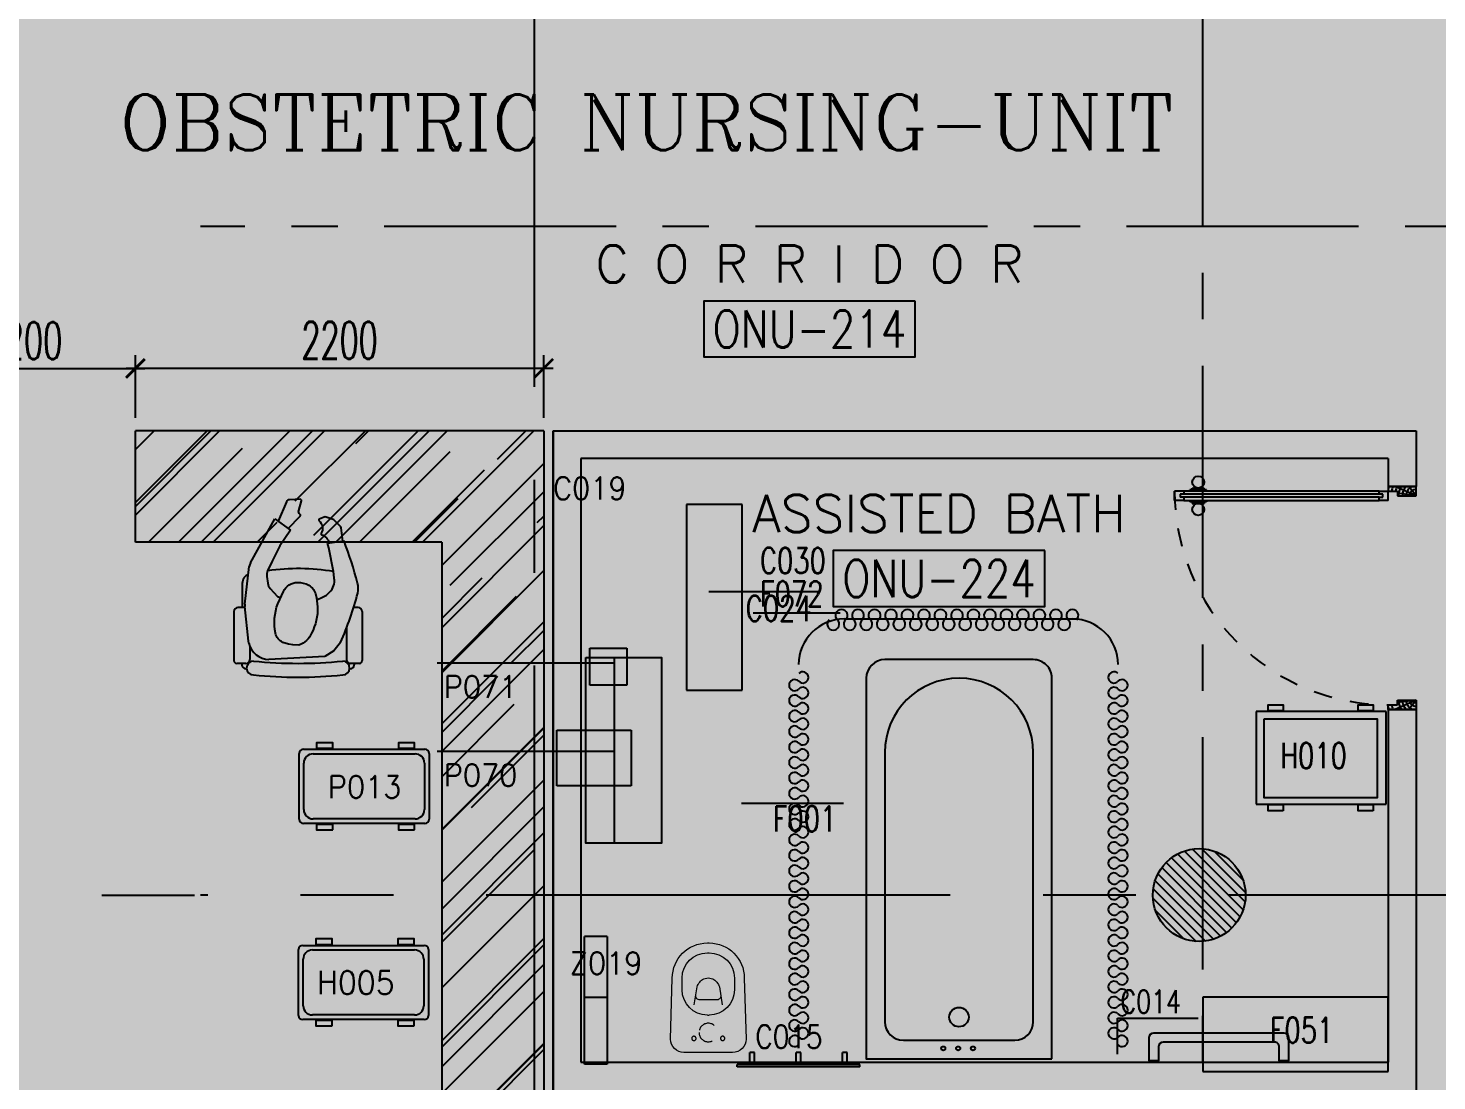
# Model space of a CAD drawing. Extents: x 88852.7 to 88945.7, y 39921.6 to 40001.1.
# Drawn here: x 88876.04 to 88883.63, y 39941.88 to 39947.55 of the extents above; entities that cross this region are included whole.
import ezdxf
from ezdxf.enums import TextEntityAlignment as Align

# ---------------------------------------------------------------- set-up
doc = ezdxf.new("R2010")
doc.units = 0
doc.header["$MEASUREMENT"] = 0
doc.header["$PDMODE"] = 34
for name, pattern in [('CENTER', [2, 1.25, -0.25, 0.25, -0.25]), ('CENTERX2', [4, 2.5, -0.5, 0.5, -0.5]), ('HIDDEN', [0.375, 0.25, -0.125]), ('HIDDEN2', [0.1875, 0.125, -0.0625])]:
    doc.linetypes.add(name, pattern=pattern)
doc.layers.get('0').update_dxf_attribs({"linetype": 'CONTINUOUS'})
doc.layers.get('DEFPOINTS').update_dxf_attribs({"linetype": 'CONTINUOUS'})
for name, color, linetype in [('A-FUR-ACCES', 11, 'CONTINUOUS'), ('A-TEXT', 7, 'CONTINUOUS'), ('AX-DIM', 4, 'CONTINUOUS'), ('AXES', 11, 'CENTERX2'), ('AXES1', 11, 'CENTER'), ('COUNTER', 3, 'CONTINUOUS'), ('DOOR', 7, 'CONTINUOUS'), ('FIX', 3, 'CONTINUOUS'), ('HAT', 8, 'CONTINUOUS'), ('MEDICAL', 4, 'CONTINUOUS'), ('NON-MEDICAL', 4, 'CONTINUOUS'), ('RM-BOX', 4, 'CONTINUOUS'), ('RM-NAME', 2, 'CONTINUOUS'), ('RM-NO', 2, 'CONTINUOUS'), ('WALL', 4, 'CONTINUOUS')]:
    doc.layers.add(name, color=color, linetype=linetype)
doc.styles.add('ROMANC', font='romanc', dxfattribs={"height": 0.1})
doc.styles.add('ROMANS', font='ROMANS.shx', dxfattribs={"width": 0.6})
doc.dimstyles.new('DIM-OUT', dxfattribs={"dimscale": 0, "dimtxt": 0.24, "dimasz": 0.08, "dimexe": 0.02, "dimexo": 0.02, "dimgap": 0.05, "dimtad": 1, "dimdec": 0, "dimlfac": 1000, "dimzin": 0, "dimdsep": 46, "dimtxsty": 'ROMANS', "dimblk1": 'ARCHTICK', "dimblk2": 'ARCHTICK', "dimsah": 1, "dimcen": 0.01, "dimdle": 0.08, "dimclrd": 4, "dimclre": 4, "dimclrt": 2, "dimadec": 0, "dimazin": 0, "dimtp": 2, "dimtm": 2, "dimtfac": 0.1142857142857143, "dimtdec": 0, "dimtix": 1, "dimtmove": 2, "dimatfit": 3, "dimldrblk": 'ARCHTICK', "dimfxl": 0, "dimtolj": 1, "dimtzin": 0, "dimarcsym": 0})
doc.dimstyles.new('STANDARD in', dxfattribs={"dimtxt": 0.2, "dimasz": 0.1, "dimexe": 0.07, "dimexo": 0.07, "dimgap": 0.05, "dimtad": 1, "dimdec": 0, "dimlfac": 1000, "dimzin": 0, "dimdsep": 46, "dimtxsty": 'ROMANS', "dimblk": 'ARCHTICK', "dimcen": 0.05, "dimdle": 0.05, "dimclrd": 4, "dimclre": 4, "dimclrt": 2, "dimadec": 0, "dimazin": 0, "dimtfac": 1, "dimtdec": 0, "dimtmove": 2, "dimatfit": 3, "dimldrblk": 'ARCHTICK', "dimfxl": 0, "dimtolj": 1, "dimtzin": 0, "dimarcsym": 0})

# ---------------------------------------------------------------- blocks, each defined once
blk = doc.blocks.new('WC1')
at = {"layer": 'FIX', "lineweight": 20}
for p, q in [((-210.0000000029686, 203.8204326368286), (-537.9999999286665, 193.8204326393316)), ((-474.9999999413558, 140.8204326525447), (-537.9999999286665, 140.8204326525447)), ((-137.0000000270957, 0.001240427664015442), (-137.0000000270957, 130.8204326531268)), ((-726.9999998800631, 4.820432680658996), (-726.9999998800631, -4.817951825360069)), ((-673.9999998932763, 4.820432681706734), (-673.9999998932763, -4.817951825360069)), ((-533.6865895071242, 24.24526864886866), (-539.5413532511157, 0.001240431301994249)), ((-539.5413532511157, 0.001240431301994249), (-533.6865895071242, -24.24278778629377)), ((-394.8190632529149, 75.68691823486006), (-490.3663137184049, 60.12952448159922)), ((-338.999999976746, 4.820432680950034), (-338.999999976746, -4.817951826087665)), ((-137.0000000270957, -130.8179517899407), (-137.0000000270957, 0.001240427664015442)), ((-490.3663137184049, -60.12704361174838), (-394.8190632529149, -75.6844373869535)), ((-537.9999999286665, -140.8179517899407), (-474.9999999413558, -140.8179517899407)), ((-537.9999999286665, -193.8179517767567), (-210.0000000029395, -203.8179517742537)), ((-213.1572988978296, -203.8179517742828), (-210.0000000035507, -203.8179517742828))]:
    blk.add_line(p, q, dxfattribs=at)
at = {"layer": 'FIX', "linetype": 'Continuous', "lineweight": 20}
blk.add_line((-420.1086438769998, -47.34975640615448), (-420.4314501879271, 44.6286713128502), dxfattribs=at)
at = {"layer": 'FIX', "linetype": 'HIDDEN', "lineweight": 20, "ltscale": 0.05}
for centre in [(-213.1572988978296, 77.50124041197705), (-213.1572988978296, -77.49875954940217)]:
    blk.add_circle(centre, 11.63803426258817, dxfattribs=at)
at = {"layer": 'FIX', "linetype": 'HIDDEN2', "lineweight": 20, "ltscale": 0.3}
blk.add_circle((-245, 0), 49.81065704648448, dxfattribs=at)
at = {"layer": 'FIX', "lineweight": 20}
for centre, radius, start, end in [((-537.9999999250576, 4.820432684326079), 188.9999999550255, 90.00000000166753, 180.0000000016675), ((-210.0000000088476, 130.8204326550767), 72.9999999817519, 359.9999999983325, 89.99999999833247), ((-537.9999999255524, 4.820432684820844), 135.999999967722, 90.00000000166753, 180.0000000016675), ((-474.999999944499, 4.820432684820844), 135.999999967722, 359.9999999983325, 89.99999999833247), ((-473.0448338629503, -6.857746605353896), 68.15291692588886, 128.9241670934087, 152.846818088903), ((-464.3609761304397, -17.61048578153714), 81.97430560104621, 108.4959527768842, 128.924167104086), ((-537.9999999286665, -4.817951825360069), 188.9999999513875, 180, 270), ((-537.9999999286665, -4.817951825360069), 135.9999999645952, 180, 270), ((-473.0448338628339, 6.860227468045196), 68.15291692606822, 207.1531819110969, 231.0758329065913), ((-464.3609761507541, 17.61296664757538), 81.97430559098913, 231.0758329089363, 251.504047235508), ((-474.9999999413558, -4.817951825360069), 135.9999999645952, 270, 0), ((-210.0000000074942, -130.8179517938843), 72.99999998039857, 270.0000000033351, 2.918171642461503e-09)]:
    blk.add_arc(centre, radius, start, end, dxfattribs=at)
at = {"layer": 'FIX', "linetype": 'Continuous', "lineweight": 20}
for centre, start, end in [((-442.6786698182405, 45.53535193303833), 357.6662144383911, 91.61214824291638), ((-442.3558635072841, -45.58543171666679), 268.3878517570836, 2.333785561608914)]:
    blk.add_arc(centre, 22.26568775101992, start, end, dxfattribs=at)
blk = doc.blocks.new('DOOR100')
at = {"layer": 'DOOR', "color": 0, "linetype": 'ByBlock'}
for p, q in [((-76.05026414147142, 1251.086443322136), (-76.05026414094755, 1301.086443322165)), ((-76.05026414145686, 1301.086443322136), (-26.05026414145686, 1301.086443322136)), ((-26.05026414145686, 1301.086443322136), (-76.05026414145686, 1301.086443322136)), ((-26.05026414147142, 1251.086443322136), (-26.05026414145686, 1301.086443322136)), ((-83.25026414151216, 1128.728900543538), (-83.25026414151216, 1218.728900543538)), ((-76.05026414147142, 1218.728900543538), (-83.25026414151216, 1218.728900543538)), ((-59.05026414145686, 1251.086443322136), (-76.05026414147142, 1251.086443322136)), ((-59.05026414145686, 1251.086443322136), (-59.05026414145686, 1271.086443322136)), ((-43.05026414145686, 1271.086443322136), (-59.05026414145686, 1271.086443322136)), ((-43.05026414144231, 1251.086443322136), (-43.05026414144231, 1271.086443322136)), ((-26.05026414147142, 1251.086443322136), (-43.05026414144231, 1251.086443322136)), ((-26.05026414145686, 1218.728900543538), (-18.85026414141612, 1218.728900543538)), ((-18.85026414141612, 1128.728900543538), (-18.85026414141612, 1218.728900543538)), ((-92.25026414151216, 1206.128900543532), (-92.25026414151216, 1141.328900543544)), ((-83.25026414151216, 1206.128900543532), (-92.25026414151216, 1206.128900543532)), ((-83.25026414151216, 1141.328900543544), (-92.25026414151216, 1141.328900543544)), ((-83.25026414151216, 1206.128900543532), (-83.25026414151216, 1141.328900543544)), ((-18.85026414141612, 1206.128900543532), (-18.85026414141612, 1141.328900543544)), ((-18.85026414141612, 1206.128900543532), (-9.850264141416119, 1206.128900543532)), ((-18.85026414141612, 1141.328900543544), (-9.850264141416119, 1141.328900543544)), ((-9.850264141416119, 1206.128900543532), (-9.850264141416119, 1141.328900543544)), ((-76.05026414147142, 1128.728900543538), (-83.25026414151216, 1128.728900543538)), ((-26.05026414145686, 1128.728900543538), (-18.85026414141612, 1128.728900543538)), ((-76.0502641411731, 200), (-59.0502641411731, 200)), ((-76.0502641411731, 150), (-76.0502641411731, 200)), ((-59.0502641411731, 200), (-59.0502641411731, 180)), ((-59.0502641411731, 180), (-43.0502641411731, 180)), ((-43.0502641411731, 200), (-26.0502641411731, 200)), ((-43.0502641411731, 180), (-43.0502641411731, 200)), ((-26.0502641411731, 200), (-26.0502641411731, 150)), ((-1201.050264141173, 0), (-1201.050264141173, 150)), ((-1201.050264141173, 150), (-1176.050264141173, 150)), ((-1201.050264141173, 150), (-1201.050264141173, 0)), ((-1176.050264141173, 150), (-1176.050264141173, 100)), ((-1176.050264141173, 100), (-1151.050264141173, 100)), ((-1151.050264141173, 100), (-1151.050264141173, 0)), ((-76.0502641411731, 150), (-26.0502641411731, 150)), ((-51.0502641411731, 100), (-51.0502641411731, 0)), ((-26.0502641411731, 100), (-51.0502641411731, 100)), ((-1.050264141173102, 150), (-26.0502641411731, 150)), ((-26.0502641411731, 150), (-26.0502641411731, 100)), ((-1.050264141173102, 150), (-1.050264141173102, 0)), ((-1151.050264141173, 0), (-1201.050264141173, 0)), ((-51.0502641411731, 0), (-1.050264141173102, 0))]:
    blk.add_line(p, q, dxfattribs=at)
at = {"layer": 'DOOR', "linetype": 'ByBlock'}
for p, q in [((-76.05026414147142, 1251.086443322136), (-76.0502641411731, 200)), ((-59.0502641411731, 200), (-59.05026414145686, 1251.086443322136)), ((-43.0502641411731, 200), (-43.05026414144231, 1251.086443322136)), ((-26.0502641411731, 200), (-26.05026414147142, 1251.086443322136))]:
    blk.add_line(p, q, dxfattribs=at)
at = {"layer": 'DOOR', "color": 9, "linetype": 'ByBlock'}
for p, q in [((-1151.050264141173, 0), (-1201.050264141173, 113.7099299924448)), ((-1151.050264141173, 0), (-1164.407550184667, 100)), ((-51.0502641411731, 0), (-1.050264141173102, 113.7099299924448)), ((-51.0502641411731, 0), (-37.69297809767886, 100)), ((-1151.050264141173, 0), (-1201.050264141173, 40.1457343158545)), ((-51.0502641411731, 0), (-1.050264141173102, 40.1457343158545))]:
    blk.add_line(p, q, dxfattribs=at)
at = {"layer": 'DOOR', "color": 0, "linetype": 'ByBlock'}
for centre in [(-124.5812083564306, 1173.728900543538), (22.48068007354595, 1173.728900543538)]:
    blk.add_circle(centre, 32.39999999998526, dxfattribs=at)
at = {"layer": 'DOOR', "linetype": 'HIDDEN', "ltscale": 0.5}
blk.add_arc((-26.83337057878089, 151.8682979160003), 1149.218412220441, 89.96095720661235, 180.0931464649618, dxfattribs=at)
at = {"layer": 'DOOR', "color": 9, "linetype": 'ByBlock'}
for centre, radius, start, end in [((-1151.050264141159, 0), 154.4019578127773, 103.7142292225058, 108.8947114506697), ((-1151.050264141159, 0), 134.4019578127773, 100.7199763547379, 111.8401506071935), ((-1151.050264141159, 0), 94.40195781277725, 90, 121.9818119669707), ((-51.05026414115855, 0), 94.40195781277725, 58.01818803302934, 90), ((-51.05026414115855, 0), 134.4019578127773, 68.15984939280652, 79.2800236452621), ((-51.05026414115855, 0), 114.4019578127773, 64.08384188208258, 77.37742587111109), ((-51.05026414115855, 0), 154.4019578127773, 71.10528854933027, 76.28577077749422), ((-1151.050264141159, 0), 74.40195781277725, 90, 132.223573583291), ((-1151.050264141159, 0), 54.40195781277725, 90, 156.7926171080343), ((-1151.050264141159, 0), 34.40195781277725, 90, 180), ((-1151.050264141159, 0), 14.40195781277725, 90, 180), ((-51.05026414115855, 0), 74.40195781277725, 47.77642641670901, 90), ((-51.05026414115855, 0), 54.40195781277725, 23.20738289196568, 90), ((-51.05026414115855, 0), 34.40195781277725, 0, 90), ((-51.05026414115855, 0), 14.40195781277725, 0, 90)]:
    blk.add_arc(centre, radius, start, end, dxfattribs=at)
blk = doc.blocks.new('BTUB1')
at = {"layer": 'FIX'}
for points in [[(-500, -24.99999999994179), (-500.000000000422, -2074.999999999913, 0.4142135623731533), (-400.000000000422, -2174.999999999942), (399.9999999995925, -2174.999999999942, 0.4142135623730383), (499.9999999995925, -2074.999999999971), (500, -25.00000000005821)], [(-400.0000000003492, -1674.999999999884, 1.000000000000145), (399.999999999709, -1675.000000000058), (400.0000000000146, -224.9999999999709, 0.4142135623731539), (300.0000000000146, -124.9999999999418), (-300.0000000000582, -124.9999999999418, 0.4142135623730362), (-400.0000000000582, -224.9999999999127)]]:
    blk.add_lwpolyline(points, format="xyb", close=True, dxfattribs=at)
for centre, radius in [((-74.9795591521397, -81.48648175463313), 10.95359887008505), ((4.77570175024448, -81.48648175463313), 10.95359887008505), ((85.26771762718272, -81.48648175463313), 10.95359887008505), ((0.4967984504473861, -250.0434642324108), 52.17198843658438)]:
    blk.add_circle(centre, radius, dxfattribs=at)
blk = doc.blocks.new('RM1')
at = {"layer": 'RM-BOX'}
blk.add_lwpolyline([(569.8908462408872, -200), (-569.890846240829, -200), (-569.8908462407999, -500), (569.8908462407999, -500)], close=True, dxfattribs=at)
at = {"layer": 'RM-NAME', "style": 'ROMANS'}
for tag, p in [('ROOMNAME1', (-5.820766091346741e-11, 323.8095238095266)), ('ROOMNAME2', (0, 0))]:
    blk.add_attdef(tag, text='', height=200, dxfattribs=at).set_placement(p, align=Align.MIDDLE)
at = {"layer": 'RM-NO', "style": 'ROMANS', "width": 0.8}
blk.add_attdef('ROOMNO', text='', height=200, dxfattribs=at).set_placement((0, -350), align=Align.MIDDLE)
blk = doc.blocks.new('_ARCHTICK')
at = {"color": 0, "linetype": 'ByBlock', "const_width": 0.15}
blk.add_lwpolyline([(-0.5, -0.5), (0.5, 0.5)], dxfattribs=at)
blk = doc.blocks.new('*D594')
at = {"layer": 'AX-DIM', "color": 4, "linetype": 'Continuous', "lineweight": -2}
for p, q in [((88875.42025844975, 39945.44956244052), (88875.42025844975, 39945.78438399117)), ((88876.62025844975, 39945.44956244052), (88876.62025844975, 39945.78438399117)), ((88875.37025844975, 39945.71438399117), (88876.67025844975, 39945.71438399117))]:
    blk.add_line(p, q, dxfattribs=at)
at = {"layer": 'DEFPOINTS', "color": 0, "linetype": 'Continuous'}
for p in [(88876.62025844975, 39945.71438399117), (88875.42025844975, 39945.37956244052), (88876.62025844975, 39945.37956244052)]:
    blk.add_point(p, dxfattribs=at)
at = {"layer": 'AX-DIM', "color": 4, "linetype": 'Continuous', "lineweight": -2, "xscale": 0.1, "yscale": 0.1, "zscale": 0.1, "rotation": 180}
blk.add_blockref('_ARCHTICK', (88875.42025844975, 39945.71438399117), dxfattribs=at)
at = {"layer": 'AX-DIM', "color": 4, "linetype": 'Continuous', "lineweight": -2, "xscale": 0.1, "yscale": 0.1, "zscale": 0.1}
blk.add_blockref('_ARCHTICK', (88876.62025844975, 39945.71438399117), dxfattribs=at)
at = {"layer": 'AX-DIM', "color": 2, "linetype": 'Continuous', "insert": (88876.02025844975, 39945.86438399117), "char_height": 0.2, "attachment_point": 5, "style": 'ROMANS'}
blk.add_mtext('\\A1;1200', dxfattribs=at)
blk = doc.blocks.new('*D595')
at = {"layer": 'AX-DIM', "color": 4, "linetype": 'Continuous', "lineweight": -2}
for p, q in [((88876.62025844975, 39945.44956244052), (88876.62025844975, 39945.78631143639)), ((88878.82025844975, 39945.44956244052), (88878.82025844975, 39945.78631143639)), ((88876.57025844975, 39945.71631143639), (88878.87025844975, 39945.71631143639))]:
    blk.add_line(p, q, dxfattribs=at)
at = {"layer": 'DEFPOINTS', "color": 0, "linetype": 'Continuous'}
for p in [(88878.82025844975, 39945.71631143639), (88876.62025844975, 39945.37956244052), (88878.82025844975, 39945.37956244052)]:
    blk.add_point(p, dxfattribs=at)
at = {"layer": 'AX-DIM', "color": 4, "linetype": 'Continuous', "lineweight": -2, "xscale": 0.1, "yscale": 0.1, "zscale": 0.1, "rotation": 180}
blk.add_blockref('_ARCHTICK', (88876.62025844975, 39945.71631143639), dxfattribs=at)
at = {"layer": 'AX-DIM', "color": 4, "linetype": 'Continuous', "lineweight": -2, "xscale": 0.1, "yscale": 0.1, "zscale": 0.1}
blk.add_blockref('_ARCHTICK', (88878.82025844975, 39945.71631143639), dxfattribs=at)
at = {"layer": 'AX-DIM', "color": 2, "linetype": 'Continuous', "insert": (88877.72025844976, 39945.8663114364), "char_height": 0.2, "attachment_point": 5, "style": 'ROMANS'}
blk.add_mtext('\\A1;2200', dxfattribs=at)

msp = doc.modelspace()

# ---------------------------------------------------------------- hatches: boundary and pattern name
at = {"layer": 'A-FUR-ACCES'}
msp.add_hatch(color=11, dxfattribs=at).paths.add_polyline_path([(88879.04942457774, 39944.15922451287), (88879.19942457773, 39944.15922451287), (88879.19942457773, 39943.15922451287), (88879.04942457774, 39943.15922451287)])
at = {"layer": 'COUNTER', "linetype": 'ByBlock'}
h = msp.add_hatch(dxfattribs=at)
h.set_pattern_fill('AR-RROOF', color=11, scale=0.3, angle=45, style=0)
h.set_pattern_definition([(45, (0, 0), (0.2545584412271572, 0.6788225099390855), [4.5, -0.6, 1.5, -0.3]), (45, (0.1760695885168388, 0.388201622874476), (-0.4942676400493967, 0.07000357133746826), [0.8999999999999999, -0.099, 1.8, -0.225]), (45, (-0.07424621202517301, 0.2863782463828102), (0.9609581156325182, 1.24521504166951), [2.4, -0.42, 1.2, -0.3])])
h.paths.add_polyline_path([(88878.77025844973, 39945.37956244052), (88876.62025844975, 39945.37956244052), (88876.62025844975, 39944.77956244052), (88878.27025844975, 39944.77956244052), (88878.27025844975, 39942.87956244052), (88878.77025844975, 39942.87956244051)])
h.paths.add_polyline_path([(88878.82025844976, 39945.37956244052), (88878.77025844976, 39945.37956244053), (88878.77025844977, 39942.87956244052), (88878.82025844975, 39942.87956244052)])
h.paths.add_polyline_path([(88878.77025844975, 39942.87956244052), (88878.27025844976, 39942.87956244052), (88878.27025844973, 39939.27956244052), (88878.77025844975, 39939.27956244051)])
h.paths.add_polyline_path([(88878.82025844972, 39942.87956244052), (88878.77025844976, 39942.87956244052), (88878.77025844977, 39939.27956244052), (88878.82025844975, 39939.27956244052)])
h.paths.add_polyline_path([(88878.77025844973, 39939.27956244053), (88878.27025844976, 39939.27956244053), (88878.27025844975, 39938.92956244053), (88876.62025844974, 39938.92956244052), (88876.62025844975, 39938.32956244053), (88878.77025844975, 39938.32956244052)])
h.paths.add_polyline_path([(88878.82025844975, 39939.27956244052), (88878.77025844973, 39939.27956244052), (88878.77025844972, 39938.32956244051), (88878.82025844973, 39938.32956244051)])
at = {"layer": 'HAT'}
h = msp.add_hatch(dxfattribs=at)
h.set_pattern_fill('ANSI31', color=256, scale=0.3, style=0)
h.set_pattern_definition([(135, (88943.59166161006, 39899.24511813177), (0.02651650429449553, 0.02651650429449554), [])])
h.paths.add_polyline_path([(88882.60136587475, 39942.87956244053), (88882.35136587475, 39942.87956244053), (88882.35136587475, 39943.12956244053, -0.4142135623730865)])
h.paths.add_polyline_path([(88882.35136587475, 39943.12956244053), (88882.35136587475, 39942.87956244053), (88882.10136587475, 39942.87956244053, -0.4142135623731121)])
h.paths.add_polyline_path([(88882.10136587475, 39942.87956244053), (88882.35136587475, 39942.87956244053), (88882.35136587475, 39942.62956244053, -0.4142135623731035)])
h.paths.add_polyline_path([(88882.35136587475, 39942.87956244053), (88882.60136587475, 39942.87956244053, -0.414213562373078), (88882.35136587475, 39942.62956244053)])

# ---------------------------------------------------------------- linework, layer by layer
at = {"layer": 'A-FUR-ACCES', "color": 11}
msp.add_line((88879.19942457775, 39944.15922451286), (88879.19942457775, 39943.15922451286), dxfattribs=at)
msp.add_lwpolyline([(88879.04630248768, 39944.15922451287), (88879.45472712566, 39944.15922451287), (88879.45472712566, 39943.15922451287), (88879.04630248768, 39943.15922451287)], close=True, dxfattribs=at)
at = {"layer": 'A-FUR-ACCES'}
msp.add_lwpolyline([(88882.75730554631, 39942.08738292211), (88882.15730554631, 39942.08738292212, 0.414213562373095), (88882.13230554631, 39942.06238292211), (88882.13230554631, 39941.98738292211), (88882.08230554631, 39941.98738292211), (88882.08230554633, 39942.11238292211, -0.414213562373095), (88882.10730554632, 39942.13738292211), (88882.80730554632, 39942.13738292211, -0.414213562373095), (88882.83230554631, 39942.11238292211), (88882.83230554631, 39941.98738292211), (88882.78230554631, 39941.98738292211), (88882.78230554631, 39942.06238292211, 0.414213562373095)], format="xyb", close=True, dxfattribs=at)
at = {"layer": 'AXES'}
for p, q in [((88878.77025844975, 39921.61526879654), (88878.77025844975, 40000.42794392369)), ((88853.43860656461, 39942.87956244052), (88876.97025844976, 39942.87956244052)), ((88945.01025844975, 39942.87956244052), (88876.97025844976, 39942.87956244052))]:
    msp.add_line(p, q, dxfattribs=at)
at = {"layer": 'AXES1'}
for p, q in [((88882.37025844975, 39928.47956244052), (88882.37025844975, 39987.29956244052)), ((88882.37025844975, 39928.47956244052), (88882.37025844975, 39987.29956244052)), ((88935.21025844975, 39946.47956244052), (88876.97025844976, 39946.47956244052)), ((88935.21025844975, 39946.47956244052), (88876.97025844976, 39946.47956244052))]:
    msp.add_line(p, q, dxfattribs=at)
at = {"layer": 'COUNTER', "linetype": 'ByBlock'}
for p, q in [((88876.62025844975, 39944.77956244052), (88876.62025844975, 39945.37956244052)), ((88878.82025844975, 39945.37956244052), (88876.62025844975, 39945.37956244052)), ((88878.82025844975, 39945.37956244052), (88878.82025844975, 39938.32956244051)), ((88878.87025844975, 39938.32956244052), (88878.87025844975, 39945.37956244052)), ((88878.87025844975, 39938.32956244052), (88878.87025844975, 39945.37956244052)), ((88878.27025844975, 39944.77956244052), (88876.62025844975, 39944.77956244052)), ((88878.27025844975, 39944.77956244052), (88878.27025844975, 39938.92956244053))]:
    msp.add_line(p, q, dxfattribs=at)
at = {"layer": 'MEDICAL'}
for p, q in [((88880.43917305357, 39944.36629553933), (88881.68708948558, 39944.36629553933)), ((88879.067599216, 39944.20945146606), (88879.267599216, 39944.20945146606)), ((88879.067599216, 39944.00945146607), (88879.067599216, 39944.20945146606)), ((88879.267599216, 39944.20945146606), (88879.267599216, 39944.00945146607)), ((88879.267599216, 39944.00945146607), (88879.067599216, 39944.00945146607)), ((88882.65801008552, 39943.86857126094), (88882.65801008552, 39943.36857126094)), ((88883.35801008552, 39943.86857126094), (88882.65801008552, 39943.86857126094)), ((88883.35801008552, 39943.36857126094), (88883.35801008552, 39943.86857126094)), ((88878.89023226345, 39943.4678294349), (88878.89023226345, 39943.7678294349)), ((88878.89023226345, 39943.7678294349), (88879.29023226346, 39943.7678294349)), ((88879.29023226346, 39943.7678294349), (88879.29023226346, 39943.4678294349)), ((88877.50214032468, 39943.28790095474), (88877.50214032468, 39943.64190095474)), ((88877.52514032468, 39943.66490095474), (88878.17914032469, 39943.66490095474)), ((88877.57714032469, 39943.63990095474), (88878.12714032468, 39943.63990095474)), ((88878.20214032469, 39943.64190095474), (88878.20214032469, 39943.28790095474)), ((88877.52714032469, 39943.33990095474), (88877.52714032469, 39943.58990095474)), ((88878.17714032468, 39943.58990095474), (88878.17714032468, 39943.33990095474)), ((88879.29023226346, 39943.4678294349), (88878.89023226345, 39943.4678294349)), ((88882.65801008552, 39943.36857126094), (88883.35801008552, 39943.36857126094)), ((88878.17914032469, 39943.26490095474), (88877.52514032468, 39943.26490095474)), ((88878.12714032468, 39943.28990095474), (88877.57714032469, 39943.28990095474)), ((88879.0399351059, 39941.96840143356), (88879.0399351059, 39942.656918389)), ((88879.16100123838, 39942.656918389), (88879.0399351059, 39942.656918389)), ((88879.16100123838, 39942.656918389), (88879.16100123838, 39941.96840143356)), ((88877.4991556482, 39942.23194515617), (88877.4991556482, 39942.58594515618)), ((88877.5221556482, 39942.60894515617), (88878.1761556482, 39942.60894515617)), ((88877.5741556482, 39942.58394515618), (88878.1241556482, 39942.58394515618)), ((88878.1991556482, 39942.58594515618), (88878.1991556482, 39942.23194515617)), ((88877.52415564819, 39942.28394515617), (88877.52415564819, 39942.53394515617)), ((88878.1741556482, 39942.53394515617), (88878.1741556482, 39942.28394515617)), ((88879.16100123838, 39942.32840143356), (88879.0399351059, 39942.32840143356)), ((88878.1761556482, 39942.20894515618), (88877.5221556482, 39942.20894515618)), ((88878.1241556482, 39942.23394515617), (88877.5741556482, 39942.23394515617)), ((88879.16100123838, 39941.96840143356), (88879.0399351059, 39941.96840143356))]:
    msp.add_line(p, q, dxfattribs=at)
for points in [[(88882.80315558788, 39943.87139221323), (88882.72277300853, 39943.87139221323), (88882.72277300853, 39943.90474407047), (88882.80315558788, 39943.90474407047)], [(88883.28913475112, 39943.87139221323), (88883.20875217176, 39943.87139221323), (88883.20875217176, 39943.90474407047), (88883.28913475112, 39943.90474407047)], [(88882.70001008552, 39943.82657126094), (88882.70001008552, 39943.40457126094), (88883.31201008552, 39943.40457126094), (88883.31201008552, 39943.82657126094)], [(88877.68362120076, 39943.67008794095), (88877.68362120076, 39943.69939495655), (88877.59575098225, 39943.69939495655), (88877.59575098225, 39943.67008794095)], [(88878.1246156333, 39943.67008794095), (88878.1246156333, 39943.69939495655), (88878.03674541478, 39943.69939495655), (88878.03674541478, 39943.67008794095)], [(88882.80315558788, 39943.33310793599), (88882.72277300853, 39943.33310793599), (88882.72277300853, 39943.36645979324), (88882.80315558788, 39943.36645979324)], [(88883.28913475112, 39943.33310793599), (88883.20875217176, 39943.33310793599), (88883.20875217176, 39943.36645979324), (88883.28913475112, 39943.36645979324)], [(88877.68362120076, 39943.23107099987), (88877.68362120076, 39943.26037801547), (88877.59575098225, 39943.26037801547), (88877.59575098225, 39943.23107099987)], [(88878.1246156333, 39943.23107099987), (88878.1246156333, 39943.26037801547), (88878.03674541478, 39943.26037801547), (88878.03674541478, 39943.23107099987)], [(88877.68063652428, 39942.61413214239), (88877.68063652428, 39942.64343915799), (88877.59276630577, 39942.64343915799), (88877.59276630577, 39942.61413214239)], [(88878.12163095681, 39942.61413214239), (88878.12163095681, 39942.64343915799), (88878.0337607383, 39942.64343915799), (88878.0337607383, 39942.61413214239)], [(88877.68063652428, 39942.17511520131), (88877.68063652428, 39942.20442221691), (88877.59276630577, 39942.20442221691), (88877.59276630577, 39942.17511520131)], [(88878.12163095681, 39942.17511520131), (88878.12163095681, 39942.20442221691), (88878.0337607383, 39942.20442221691), (88878.0337607383, 39942.17511520131)]]:
    msp.add_lwpolyline(points, close=True, dxfattribs=at)
at = {"layer": 'MEDICAL', "color": 15}
for centre, radius, start, end in [((88880.42432370977, 39944.3850988943), 0.03223484115630813, 313.5683623532261, 226.4316376467739), ((88880.51319124253, 39944.3850988943), 0.03223484115630958, 313.5683623532261, 226.4316376467739), ((88880.60205877527, 39944.3850988943), 0.03223484115630813, 313.5683623532261, 226.4316376467739), ((88880.69092630802, 39944.3850988943), 0.03223484115630813, 313.5683623532261, 226.4316376467739), ((88880.77979384077, 39944.3850988943), 0.03223484115630958, 313.5683623532261, 226.4316376467739), ((88880.86866137352, 39944.3850988943), 0.03223484115630813, 313.5683623532261, 226.4316376467739), ((88880.95752890628, 39944.3850988943), 0.03223484115630813, 313.5683623532261, 226.4316376467739), ((88881.04639643902, 39944.3850988943), 0.03223484115630885, 313.5683623532261, 226.4316376467739), ((88881.13526397177, 39944.3850988943), 0.03223484115630813, 313.5683623532261, 226.4316376467739), ((88881.22413150452, 39944.3850988943), 0.03223484115630813, 313.5683623532261, 226.4316376467739), ((88881.31299903727, 39944.3850988943), 0.03223484115630885, 313.5683623532261, 226.4316376467739), ((88881.40186657001, 39944.3850988943), 0.03223484115630813, 313.5683623532261, 226.4316376467739), ((88881.49073410277, 39944.3850988943), 0.03223484115630813, 313.5683623532261, 226.4316376467739), ((88881.57960163552, 39944.3850988943), 0.03223484115630885, 313.5683623532261, 226.4316376467739), ((88881.66846916826, 39944.3850988943), 0.03223484115630813, 313.5683623532261, 226.4316376467739), ((88880.3798899434, 39944.33838722185), 0.03223484115630669, 133.5683623532261, 46.43163764677393), ((88880.46875747615, 39944.33838722185), 0.03223484115630516, 133.5683623532261, 46.43163764677393), ((88880.55762500889, 39944.33838722185), 0.03223484115630813, 133.5683623532261, 46.43163764677393), ((88880.64649254165, 39944.33838722185), 0.03223484115630669, 133.5683623532261, 46.43163764677393), ((88880.7353600744, 39944.33838722185), 0.03223484115630516, 133.5683623532261, 46.43163764677393), ((88880.82422760714, 39944.33838722185), 0.03223484115630813, 133.5683623532261, 46.43163764677393), ((88880.9130951399, 39944.33838722185), 0.03223484115630669, 133.5683623532261, 46.43163764677393), ((88881.00196267264, 39944.33838722185), 0.03223484115630741, 133.5683623532261, 46.43163764677393), ((88881.0908302054, 39944.33838722185), 0.03223484115630741, 133.5683623532261, 46.43163764677393), ((88881.17969773815, 39944.33838722185), 0.03223484115630741, 133.5683623532261, 46.43163764677393), ((88881.26856527089, 39944.33838722185), 0.03223484115630741, 133.5683623532261, 46.43163764677393), ((88881.35743280365, 39944.33838722185), 0.03223484115630741, 133.5683623532261, 46.43163764677393), ((88881.44630033639, 39944.33838722185), 0.03223484115630741, 133.5683623532261, 46.43163764677393), ((88881.53516786914, 39944.33838722185), 0.03223484115630741, 133.5683623532261, 46.43163764677393), ((88881.6240354019, 39944.33838722185), 0.03223484115630741, 133.5683623532261, 46.43163764677393), ((88880.2157490116, 39944.05154474088), 0.03022016358403752, 223.5683623555836, 136.4316376444164), ((88881.89207124885, 39944.05154474087), 0.03022016358403752, 43.56836235558358, 316.4316376444164), ((88880.17195681867, 39944.0098880849), 0.03022016358403887, 43.56836235558358, 316.4316376444164), ((88880.2157490116, 39943.96823142892), 0.0302201635840361, 223.5683623555836, 136.4316376444164), ((88881.89207124885, 39943.96823142892), 0.0302201635840361, 43.56836235558358, 316.4316376444164), ((88881.93586344177, 39944.0098880849), 0.03022016358403887, 223.5683623555836, 136.4316376444164), ((88880.17195681867, 39943.92657477294), 0.03022016358404023, 43.56836235558358, 316.4316376444164), ((88881.93586344177, 39943.92657477294), 0.03022016358404023, 223.5683623555836, 136.4316376444164), ((88880.17195681867, 39943.84326146098), 0.03022016358403887, 43.56836235558358, 316.4316376444164), ((88880.2157490116, 39943.88491811696), 0.03022016358403887, 223.5683623555836, 136.4316376444164), ((88881.89207124885, 39943.88491811696), 0.03022016358403887, 43.56836235558358, 316.4316376444164), ((88881.93586344177, 39943.84326146099), 0.03022016358403887, 223.5683623555836, 136.4316376444164), ((88880.17195681867, 39943.75994814903), 0.03022016358403887, 43.56836235558358, 316.4316376444164), ((88880.2157490116, 39943.80160480501), 0.03022016358403752, 223.5683623555836, 136.4316376444164), ((88881.89207124885, 39943.80160480501), 0.03022016358403752, 43.56836235558358, 316.4316376444164), ((88881.93586344177, 39943.75994814904), 0.03022016358403887, 223.5683623555836, 136.4316376444164), ((88880.17195681867, 39943.67663483709), 0.03022016358404023, 43.56836235558358, 316.4316376444164), ((88880.2157490116, 39943.71829149306), 0.0302201635840361, 223.5683623555836, 136.4316376444164), ((88881.89207124885, 39943.71829149306), 0.0302201635840361, 43.56836235558358, 316.4316376444164), ((88881.93586344177, 39943.67663483709), 0.03022016358404023, 223.5683623555836, 136.4316376444164), ((88880.17195681867, 39943.59332152514), 0.03022016358403887, 43.56836235558358, 316.4316376444164), ((88880.2157490116, 39943.63497818111), 0.03022016358403887, 223.5683623555836, 136.4316376444164), ((88881.89207124885, 39943.63497818111), 0.03022016358403887, 43.56836235558358, 316.4316376444164), ((88881.93586344177, 39943.59332152514), 0.03022016358403887, 223.5683623555836, 136.4316376444164), ((88880.17195681867, 39943.51000821318), 0.03022016358403887, 43.56836235558358, 316.4316376444164), ((88880.2157490116, 39943.55166486916), 0.03022016358403752, 223.5683623555836, 136.4316376444164), ((88881.89207124885, 39943.55166486916), 0.03022016358403752, 43.56836235558358, 316.4316376444164), ((88881.93586344177, 39943.51000821318), 0.03022016358403887, 223.5683623555836, 136.4316376444164), ((88880.2157490116, 39943.4683515572), 0.0302201635840382, 223.5683623555836, 136.4316376444164), ((88881.89207124885, 39943.4683515572), 0.0302201635840382, 43.56836235558358, 316.4316376444164), ((88880.17195681867, 39943.42669490123), 0.03022016358403955, 43.56836235558358, 316.4316376444164), ((88880.2157490116, 39943.38503824525), 0.0302201635840382, 223.5683623555836, 136.4316376444164), ((88881.89207124885, 39943.38503824525), 0.0302201635840382, 43.56836235558358, 316.4316376444164), ((88881.93586344177, 39943.42669490122), 0.03022016358403955, 223.5683623555836, 136.4316376444164), ((88880.17195681867, 39943.34338158928), 0.03022016358403887, 43.56836235558358, 316.4316376444164), ((88880.2157490116, 39943.30172493329), 0.0302201635840382, 223.5683623555836, 136.4316376444164), ((88881.89207124885, 39943.3017249333), 0.0302201635840382, 43.56836235558358, 316.4316376444164), ((88881.93586344177, 39943.34338158927), 0.03022016358403887, 223.5683623555836, 136.4316376444164), ((88880.17195681867, 39943.26006827732), 0.03022016358403887, 43.56836235558358, 316.4316376444164), ((88880.2157490116, 39943.21841162134), 0.0302201635840382, 223.5683623555836, 136.4316376444164), ((88881.89207124885, 39943.21841162135), 0.0302201635840382, 43.56836235558358, 316.4316376444164), ((88881.93586344177, 39943.26006827732), 0.03022016358403887, 223.5683623555836, 136.4316376444164), ((88880.17195681867, 39943.17675496537), 0.03022016358403955, 43.56836235558358, 316.4316376444164), ((88880.2157490116, 39943.13509830939), 0.0302201635840382, 223.5683623555836, 136.4316376444164), ((88881.89207124885, 39943.13509830939), 0.0302201635840382, 43.56836235558358, 316.4316376444164), ((88881.93586344177, 39943.17675496537), 0.03022016358403955, 223.5683623555836, 136.4316376444164), ((88880.17195681867, 39943.09344165341), 0.03022016358403887, 43.56836235558358, 316.4316376444164), ((88880.2157490116, 39943.05178499744), 0.0302201635840382, 223.5683623555836, 136.4316376444164), ((88881.89207124885, 39943.05178499744), 0.0302201635840382, 43.56836235558358, 316.4316376444164), ((88881.93586344177, 39943.09344165341), 0.03022016358403887, 223.5683623555836, 136.4316376444164), ((88880.17195681867, 39943.01012834146), 0.03022016358403887, 43.56836235558358, 316.4316376444164), ((88881.93586344177, 39943.01012834146), 0.03022016358403887, 223.5683623555836, 136.4316376444164), ((88880.17195681867, 39942.92681502951), 0.03022016358403955, 43.56836235558358, 316.4316376444164), ((88880.2157490116, 39942.96847168549), 0.0302201635840382, 223.5683623555836, 136.4316376444164), ((88881.89207124885, 39942.96847168549), 0.0302201635840382, 43.56836235558358, 316.4316376444164), ((88881.93586344177, 39942.92681502951), 0.03022016358403955, 223.5683623555836, 136.4316376444164), ((88880.17195681867, 39942.84350171756), 0.03022016358403887, 43.56836235558358, 316.4316376444164), ((88880.2157490116, 39942.88515837354), 0.0302201635840382, 223.5683623555836, 136.4316376444164), ((88881.89207124885, 39942.88515837353), 0.0302201635840382, 43.56836235558358, 316.4316376444164), ((88881.93586344177, 39942.84350171756), 0.03022016358403887, 223.5683623555836, 136.4316376444164), ((88880.17195681867, 39942.76018840561), 0.03022016358403887, 43.56836235558358, 316.4316376444164), ((88880.2157490116, 39942.80184506159), 0.0302201635840382, 223.5683623555836, 136.4316376444164), ((88881.89207124885, 39942.80184506158), 0.0302201635840382, 43.56836235558358, 316.4316376444164), ((88881.93586344177, 39942.76018840561), 0.03022016358403887, 223.5683623555836, 136.4316376444164), ((88880.17195681867, 39942.67687509365), 0.03022016358403955, 43.56836235558358, 316.4316376444164), ((88880.2157490116, 39942.71853174963), 0.0302201635840382, 223.5683623555836, 136.4316376444164), ((88881.89207124885, 39942.71853174963), 0.0302201635840382, 43.56836235558358, 316.4316376444164), ((88881.93586344177, 39942.67687509365), 0.03022016358403955, 223.5683623555836, 136.4316376444164), ((88880.2157490116, 39942.63521843767), 0.0302201635840382, 223.5683623555836, 136.4316376444164), ((88881.89207124885, 39942.63521843767), 0.0302201635840382, 43.56836235558358, 316.4316376444164), ((88880.17195681867, 39942.59356178169), 0.03022016358403887, 43.56836235558358, 316.4316376444164), ((88880.2157490116, 39942.55190512572), 0.0302201635840382, 223.5683623555836, 136.4316376444164), ((88881.89207124885, 39942.55190512572), 0.0302201635840382, 43.56836235558358, 316.4316376444164), ((88881.93586344177, 39942.5935617817), 0.03022016358403887, 223.5683623555836, 136.4316376444164), ((88880.17195681867, 39942.51024846974), 0.03022016358403887, 43.56836235558358, 316.4316376444164), ((88880.2157490116, 39942.46859181377), 0.0302201635840382, 223.5683623555836, 136.4316376444164), ((88881.89207124885, 39942.46859181377), 0.0302201635840382, 43.56836235558358, 316.4316376444164), ((88881.93586344177, 39942.51024846975), 0.03022016358403887, 223.5683623555836, 136.4316376444164), ((88880.17195681867, 39942.4269351578), 0.03022016358403955, 43.56836235558358, 316.4316376444164), ((88880.2157490116, 39942.38527850182), 0.0302201635840382, 223.5683623555836, 136.4316376444164), ((88881.89207124885, 39942.38527850182), 0.0302201635840382, 43.56836235558358, 316.4316376444164), ((88881.93586344177, 39942.4269351578), 0.03022016358403955, 223.5683623555836, 136.4316376444164), ((88880.17195681867, 39942.34362184584), 0.03022016358403887, 43.56836235558358, 316.4316376444164), ((88880.2157490116, 39942.30196518986), 0.0302201635840382, 223.5683623555836, 136.4316376444164), ((88881.89207124885, 39942.30196518986), 0.0302201635840382, 43.56836235558358, 316.4316376444164), ((88881.93586344177, 39942.34362184584), 0.03022016358403887, 223.5683623555836, 136.4316376444164), ((88880.17195681867, 39942.26030853389), 0.03022016358403887, 43.56836235558358, 316.4316376444164), ((88880.2157490116, 39942.21865187791), 0.0302201635840382, 223.5683623555836, 136.4316376444164), ((88881.89207124885, 39942.21865187791), 0.0302201635840382, 43.56836235558358, 316.4316376444164), ((88881.93586344177, 39942.26030853389), 0.03022016358403887, 223.5683623555836, 136.4316376444164), ((88880.17195681867, 39942.17699522194), 0.03022016358403955, 43.56836235558358, 316.4316376444164), ((88881.93586344177, 39942.17699522193), 0.03022016358403955, 223.5683623555836, 136.4316376444164), ((88880.17195681867, 39942.09368190999), 0.03022016358403887, 43.56836235558358, 316.4316376444164), ((88880.2157490116, 39942.13533856596), 0.0302201635840382, 223.5683623555836, 136.4316376444164), ((88881.89207124885, 39942.13533856596), 0.0302201635840382, 43.56836235558358, 316.4316376444164), ((88881.93586344177, 39942.09368190998), 0.03022016358403887, 223.5683623555836, 136.4316376444164)]:
    msp.add_arc(centre, radius, start, end, dxfattribs=at)
at = {"layer": 'MEDICAL'}
for centre, radius, start, end in [((88880.43917305357, 39944.1202325472), 0.2460629921259841, 90, 180), ((88881.66864720687, 39944.1202325472), 0.2460629921259841, 0, 90), ((88877.52514032468, 39943.64190095474), 0.023, 90, 180), ((88877.57714032469, 39943.58990095474), 0.05, 90, 180), ((88878.12714032468, 39943.58990095474), 0.05, 0, 90), ((88878.17914032469, 39943.64190095474), 0.023, 0, 90), ((88877.57714032469, 39943.33990095474), 0.05, 180, 270), ((88878.12714032468, 39943.33990095474), 0.05, 270, 0), ((88877.52514032468, 39943.28790095474), 0.023, 180, 270), ((88878.17914032469, 39943.28790095474), 0.023, 270, 0), ((88877.5221556482, 39942.58594515618), 0.023, 90, 180), ((88877.5741556482, 39942.53394515617), 0.05, 90, 180), ((88878.1241556482, 39942.53394515617), 0.05, 0, 90), ((88878.1761556482, 39942.58594515618), 0.023, 0, 90), ((88877.5741556482, 39942.28394515617), 0.05, 180, 270), ((88878.1241556482, 39942.28394515617), 0.05, 270, 0), ((88877.5221556482, 39942.23194515617), 0.023, 180, 270), ((88878.1761556482, 39942.23194515617), 0.023, 270, 0)]:
    msp.add_arc(centre, radius, start, end, dxfattribs=at)
at = {"layer": 'NON-MEDICAL'}
for p, q in [((88879.58862026382, 39944.98261164055), (88879.58862026382, 39943.98261164055)), ((88879.88862026382, 39944.98261164055), (88879.58862026382, 39944.98261164055)), ((88879.88862026382, 39943.98261164055), (88879.88862026382, 39944.98261164055)), ((88877.2401413948, 39944.66819507934), (88877.37101152106, 39944.90584305089)), ((88877.37101152106, 39944.90584305089), (88877.45531376284, 39944.8444333755)), ((88877.45531376284, 39944.8444333755), (88877.39850437062, 39944.75936079155)), ((88877.39850437062, 39944.75936079155), (88877.35626617013, 39944.67657746423)), ((88877.65466355777, 39944.77470609359), (88877.74408671065, 39944.78661822877)), ((88877.66151262389, 39944.74842361172), (88877.65466355777, 39944.77470609359)), ((88877.35626617013, 39944.67657746423), (88877.33265201969, 39944.62461128087)), ((88877.68748655899, 39944.62111282727), (88877.66149149554, 39944.74978036289)), ((88877.21052477148, 39944.44557658399), (88877.23390033588, 39944.64864376382)), ((88877.69129473009, 39944.58737016066), (88877.68748655899, 39944.62111282727)), ((88877.19582047978, 39944.5575560791), (88877.19582047978, 39944.42718723334)), ((88877.32837851578, 39944.59546469975), (88877.33344736771, 39944.55824393762)), ((88877.34699308932, 39944.52944069685), (88877.38511153036, 39944.48801439317)), ((88877.69167970865, 39944.58491975981), (88877.69129473009, 39944.58737016066)), ((88877.38511153036, 39944.48801439317), (88877.4028075436, 39944.4822364527)), ((88877.5968649905, 39944.46906484829), (88877.62875857535, 39944.48338754407)), ((88877.62875857535, 39944.48338754407), (88877.6494707346, 39944.49410702488)), ((88877.6494707346, 39944.49410702488), (88877.66635295286, 39944.51019713106)), ((88877.15131457864, 39944.40593723334), (88877.15131457864, 39944.14185163267)), ((88877.2111622458, 39944.42718723334), (88877.17256457865, 39944.42718723334)), ((88877.22965225873, 39944.24734111224), (88877.21045481233, 39944.43406820019)), ((88877.82068957864, 39944.42718723334), (88877.79571557592, 39944.42718723334)), ((88877.84193957865, 39944.40593723334), (88877.84193957865, 39944.14185163267)), ((88877.75693957866, 39944.31610589708), (88877.75693957866, 39944.14847645695)), ((88877.23116322148, 39944.23536877844), (88877.22965225873, 39944.24734111224)), ((88877.72500746736, 39944.24005971419), (88877.68893200431, 39944.19407865231)), ((88877.23631457865, 39944.22009516128), (88877.23631457865, 39944.14847645695)), ((88877.64136671826, 39944.1642094665), (88877.33938051302, 39944.14778556248)), ((88877.68893200431, 39944.19407865231), (88877.64136671826, 39944.1642094665)), ((88877.21518575813, 39944.12734763642), (88877.1658185749, 39944.12734763642)), ((88877.19381457866, 39944.12734763642), (88877.19381457866, 39944.11956855764)), ((88877.21923756711, 39944.09776266371), (88877.21562047258, 39944.09776266371)), ((88877.77763368472, 39944.09776266371), (88877.77401659018, 39944.09776266371)), ((88877.82743558241, 39944.12734763642), (88877.77806839917, 39944.12734763642)), ((88877.79943957865, 39944.12734763642), (88877.79943957865, 39944.11956855764)), ((88879.58862026382, 39943.98261164055), (88879.88862026382, 39943.98261164055)), ((88883.37025844975, 39942.32956244051), (88882.37025844975, 39942.32956244051)), ((88882.37025844975, 39942.32956244051), (88882.37025844975, 39941.92956244051)), ((88883.37025844975, 39941.92956244051), (88883.37025844975, 39942.32956244051)), ((88879.95513196044, 39942.03117620034), (88879.92973196044, 39942.03117620034)), ((88879.92973196044, 39941.97267620034), (88879.92973196044, 39942.03117620034)), ((88879.95513196044, 39941.97267620034), (88879.95513196044, 39942.03117620034)), ((88880.20513196044, 39942.03117620034), (88880.17973196044, 39942.03117620034)), ((88880.17973196044, 39941.97267620034), (88880.17973196044, 39942.03117620034)), ((88880.20513196044, 39941.97267620034), (88880.20513196044, 39942.03117620034)), ((88880.42973196044, 39941.97267620034), (88880.42973196044, 39942.03117620034)), ((88880.45513196044, 39942.03117620034), (88880.42973196044, 39942.03117620034)), ((88880.45513196044, 39941.97267620034), (88880.45513196044, 39942.03117620034)), ((88879.86223196045, 39941.95497620034), (88879.86223196045, 39941.96767620034)), ((88880.52263196044, 39941.96767620034), (88879.86223196045, 39941.96767620034)), ((88880.52263196044, 39941.95497620034), (88879.86223196045, 39941.95497620034)), ((88879.96743196044, 39941.97267620034), (88879.91743196044, 39941.97267620034)), ((88879.91743196044, 39941.96767620034), (88879.91743196044, 39941.97267620034)), ((88879.96743196044, 39941.96767620034), (88879.96743196044, 39941.97267620034)), ((88880.16743196044, 39941.96767620034), (88880.16743196044, 39941.97267620034)), ((88880.21743196044, 39941.97267620034), (88880.16743196044, 39941.97267620034)), ((88880.21743196044, 39941.96767620034), (88880.21743196044, 39941.97267620034)), ((88880.41743196044, 39941.96767620034), (88880.41743196044, 39941.97267620034)), ((88880.46743196044, 39941.97267620034), (88880.41743196044, 39941.97267620034)), ((88880.46743196044, 39941.96767620034), (88880.46743196044, 39941.97267620034)), ((88880.52263196044, 39941.95497620034), (88880.52263196044, 39941.96767620034)), ((88882.37025844975, 39941.92956244051), (88883.37025844975, 39941.92956244051))]:
    msp.add_line(p, q, dxfattribs=at)
for points in [[(88877.44304523614, 39944.85378385305), (88877.50847156705, 39944.92041569054, 0.4458327033937252), (88877.50790295065, 39944.92950225996), (88877.50610015816, 39944.93092916333, -0.3042703212343921), (88877.49985088123, 39944.9504031649), (88877.51492528344, 39945.00278308058, 0.5099825117139211), (88877.50882743202, 39945.01059182314), (88877.45052771331, 39945.00852755856, 0.2925229530919774), (88877.43424584446, 39944.99727921548), (88877.39017702821, 39944.89218954742)], [(88877.73683179938, 39944.78580174621), (88877.7282117965, 39944.85701797916, 0.1665035490112078), (88877.72371532246, 39944.86631608677), (88877.69186922559, 39944.89848124451, 0.1166659625674936), (88877.68564502882, 39944.90236705312), (88877.64776727834, 39944.91516442296, 0.1815827009815398), (88877.63656714377, 39944.91478983773), (88877.61078900113, 39944.90411265694, 0.5662746669378486), (88877.60944893597, 39944.89510017937, -0.3727105944282916), (88877.62098274389, 39944.82765508257, 0.4583706138374994), (88877.623479843, 39944.82000300815, -0.2106221932453479), (88877.6651869724, 39944.77610792672)], [(88877.60209730547, 39944.43114453367, -0.1280623441158444), (88877.56901613153, 39944.29007643949, -0.2157165500615503), (88877.5014872585, 39944.22571601479), (88877.46851493407, 39944.22650812688), (88877.44551351818, 39944.23035983778), (88877.4140818781, 39944.24035251622, -0.2424325322695824), (88877.37501212594, 39944.28945848662, -0.1365134315806742), (88877.38740291054, 39944.44817914124), (88877.41837427874, 39944.51411339817, -0.2971289954456431), (88877.49372759518, 39944.56334474871, -0.1389862809669886), (88877.55367230985, 39944.54769574678, -0.1051670998467702), (88877.57947529989, 39944.5247890516), (88877.59019478071, 39944.50407689235), (88877.59554363617, 39944.4795347921), (88877.6016410639, 39944.43122093377)]]:
    msp.add_lwpolyline(points, format="xyb", dxfattribs=at)
for centre, radius, start, end in [((88875.55789634991, 39943.95605368231), 2.3386461380931, 14.94300149990588, 20.80249027330043), ((88877.24810153276, 39944.5575560791), 0.05228105297948709, 111.4087542765432, 180), ((88877.28667681919, 39944.64256853253), 0.05312499999999807, 151.1589061398415, 173.433443801878), ((88877.3810176374, 39944.60263327711), 0.05312500000000207, 155.5622975019457, 187.7550305233332), ((88877.49662707865, 39943.50102214354), 1.136325492887315, 80.33141070618484, 98.2760092564886), ((88877.38608648932, 39944.565412515), 0.05312500000000138, 187.7550305233332, 222.6187310294366), ((88877.60770970934, 39944.57172736745), 0.08499999999999884, 313.6238170314903, 8.928663501671638), ((88877.71479915589, 39944.53169489259), 0.1062500000000036, 345.7076754238605, 14.94300149990588), ((88876.24570267915, 39944.90595330713), 1.622269069402623, 335.7656058190084, 345.7076754238605), ((88877.17256457865, 39944.40593723334), 0.02125000000000002, 90, 180), ((88877.26330125477, 39944.4395013527), 0.05312500000001193, 173.433443801878, 185.8699659288066), ((88877.82068957864, 39944.40593723334), 0.02125000000000002, 0, 90), ((88877.34486673863, 39944.26521223284), 0.117554759932063, 194.7065507425377, 267.3250611771766), ((88877.21518575813, 39944.14847645695), 0.02112882052004857, 270, 0), ((88877.77806839917, 39944.14847645695), 0.02112882052004857, 180, 270), ((88877.1658185749, 39944.14185163267), 0.01450399624358865, 180, 270), ((88877.21562047258, 39944.11956855764), 0.02180589392902037, 180, 270), ((88877.25636522783, 39944.10199038408), 0.03736759035958276, 90, 270), ((88877.49662707865, 39946.5365223452), 2.40917470877499, 264.276500027282, 275.723499972718), ((88877.73688892946, 39944.10199038408), 0.03736759035958323, 270, 90), ((88877.77763368472, 39944.11956855764), 0.02180589392902037, 270, 0), ((88877.82743558241, 39944.14185163267), 0.01450399624358865, 270, 0), ((88877.49662707865, 39946.53626456355), 2.483291927125893, 264.4478707113495, 275.5521292886505)]:
    msp.add_arc(centre, radius, start, end, dxfattribs=at)
at = {"layer": 'WALL', "linetype": 'ByBlock'}
for p, q in [((88878.87025844975, 39945.37956244052), (88878.87025844975, 39938.32956244052)), ((88878.87025844975, 39945.37956244052), (88878.87025844975, 39938.32956244052)), ((88883.52025844975, 39945.37956244052), (88883.52025844975, 39945.07956244051)), ((88879.02025844973, 39945.22956244052), (88879.02025844976, 39941.97956244052)), ((88883.37025844975, 39945.22956244052), (88883.37025844975, 39945.07956244051)), ((88883.52025844975, 39945.07956244051), (88883.37025844975, 39945.07956244051)), ((88883.52025844975, 39943.87956244051), (88883.37025844975, 39943.87956244051)), ((88883.37025844974, 39943.87956244051), (88883.37025844975, 39941.97956244052)), ((88883.52025844975, 39943.87956244051), (88883.52025844975, 39941.67956244052)), ((88879.02025844976, 39941.97956244052), (88883.37025844975, 39941.97956244052))]:
    msp.add_line(p, q, dxfattribs=at)
at = {"layer": 'WALL'}
for p, q in [((88878.87025844975, 39945.37956244052), (88883.52025844975, 39945.37956244052)), ((88883.37025844975, 39945.22956244052), (88879.02025844973, 39945.22956244052))]:
    msp.add_line(p, q, dxfattribs=at)
msp.add_circle((88882.35136587475, 39942.87956244053), 0.25, dxfattribs=at)

# ---------------------------------------------------------------- block references
at = {"layer": 'DOOR', "color": 0, "linetype": 'ByBlock', "xscale": 0.000999999996565748, "yscale": 0.000999999996565748, "zscale": 0.001, "rotation": 90}
msp.add_blockref('DOOR100', (88883.52025844975, 39945.08061270465), dxfattribs=at)
at = {"layer": 'FIX', "yscale": 0.000999999996565748, "zscale": 0.001}
for name, p, xscale, rotation in [('BTUB1', (88881.05776179067, 39941.97251857855), 0.001000000003841706, 180), ('WC1', (88879.70655169533, 39941.89465066079), -0.000999999996565748, 90)]:
    msp.add_blockref(name, p, dxfattribs=dict(at, xscale=xscale, rotation=rotation))
at = {"layer": 'RM-NO', "xscale": 0.001000000003841706, "yscale": 0.000999999996565748, "zscale": 0.001}
for p, values in [((88880.25182513024, 39946.27771521034), {'ROOMNO': 'ONU-214', 'ROOMNAME2': 'C O R R I D O R'}), ((88880.94982626845, 39944.93418176907), {'ROOMNO': 'ONU-224', 'ROOMNAME2': 'ASSISTED BATH'})]:
    msp.add_blockref('RM1', p, dxfattribs=at).add_auto_attribs(values)

# ---------------------------------------------------------------- texts
at = {"layer": 'A-TEXT', "color": 7, "ltscale": 400, "style": 'ROMANS'}
for s, height, width, p in [('C019', 0.1200000000000001, 0.95, (88878.87036716274, 39945.00989062728)), ('P071', 0.1200000000000001, 0.95, (88878.28220627681, 39943.94075868058)), ('P070', 0.1200000000000001, 0.95, (88878.28220627681, 39943.46515938918)), ('P013', 0.1200000000000001, 0.95, (88877.65732575058, 39943.40220290447)), ('Z019', 0.1200000000000001, 0.95, (88878.96063487932, 39942.45266019401)), ('H005', 0.125, 0.95, (88877.59923852705, 39942.34611318095)), ('C015', 0.125, 0.8339742554873566, (88879.96032039313, 39942.05452867279))]:
    msp.add_text(s, height=height, dxfattribs=dict(at, width=width)).set_placement(p)
at = {"layer": 'A-TEXT', "color": 7, "style": 'ROMANS', "width": 0.75}
for s, height, p in [('C030', 0.1365202125818415, (88879.98474390377, 39944.61211865451)), ('F072', 0.1365202125818415, (88879.98474390377, 39944.43334865206)), ('C024', 0.1365202125818415, (88879.90833677171, 39944.35495358644)), ('H010', 0.1365202125818415, (88882.787455829, 39943.56237699901)), ('F001', 0.1365202125818415, (88880.05418516023, 39943.22246652694)), ('C014', 0.125, (88881.92778686219, 39942.24333910082)), ('F051', 0.1365202125818415, (88882.73180356369, 39942.08413951458))]:
    msp.add_text(s, height=height, dxfattribs=at).set_placement(p)
at = {"layer": 'RM-NO', "color": 2, "style": 'ROMANC'}
msp.add_text('OBSTETRIC NURSING-UNIT', height=0.3, dxfattribs=at).set_placement((88879.37316422323, 39947.03972537806), align=Align.MIDDLE)

# ---------------------------------------------------------------- dimensions: what is measured, and where the dimension line sits
at = {"layer": 'AX-DIM', "linetype": 'Continuous'}
for base, p1, p2, picture, middle in [((88876.62025844975, 39945.71438399117), (88875.42025844975, 39945.37956244052), (88876.62025844975, 39945.37956244052), '*D594', (88876.02025844975, 39945.86438399117)), ((88878.82025844975, 39945.71631143639), (88876.62025844975, 39945.37956244052), (88878.82025844975, 39945.37956244052), '*D595', (88877.72025844976, 39945.8663114364))]:
    dim = msp.add_linear_dim(base=base, p1=p1, p2=p2, dimstyle='STANDARD in', dxfattribs=at)
    dim.commit()
    dim.dimension.update_dxf_attribs({"geometry": picture, "text_midpoint": middle})

# ---------------------------------------------------------------- leaders
at = {"layer": 'A-TEXT'}
for points in [[(88879.70949250073, 39944.51430578051), (88880.30597410815, 39944.51430578051)], [(88880.4172950957, 39944.39686396005), (88879.94792767939, 39944.39686396005)], [(88879.19623957657, 39944.12797065597), (88878.24623633276, 39944.12797065597)], [(88879.19623957657, 39943.65237136458), (88878.24623633276, 39943.65237136458)], [(88879.88618089225, 39943.37412153677), (88880.43456930961, 39943.37412153677)], [(88881.91193047704, 39942.02333450443), (88881.91193047704, 39942.21730430598), (88882.3463658254, 39942.21730430598)]]:
    msp.add_leader(points, dimstyle='DIM-OUT', override={"dimscale": 1, "dimasz": 40}, dxfattribs=at)

doc.saveas('drawing.dxf')
